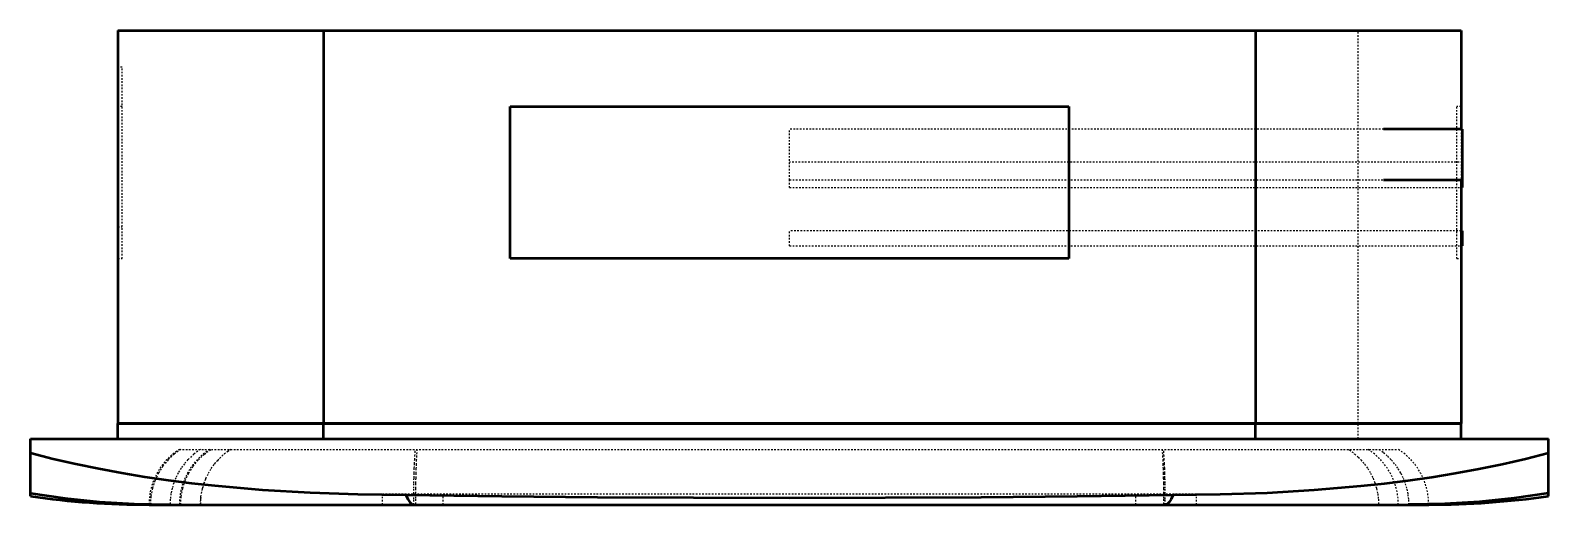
# Model space of a CAD drawing. Header units: millimetres. Extents: x -475 to 475, y -41 to 256.
import ezdxf

# ---------------------------------------------------------------- set-up
doc = ezdxf.new("R2010")
doc.units = ezdxf.units.MM
doc.linetypes.add('Dashed', pattern=[2, 1, -1])
doc.layers.add('AM_0', color=7, linetype='Continuous', lineweight=50)
doc.layers.add('AM_9', color=6, linetype='Dashed', lineweight=25)

# ---------------------------------------------------------------- blocks, each defined once
blk = doc.blocks.new('1_FCA18AAVJU_BYCQ54GEFU_PART7_0_in_FCA18AAVJU_BYCQ54GEFU_0')
at = {"layer": 'AM_0'}
for p, q in [((420.6748, 193.675), (371.475, 193.675)), ((420.6748, 193.675), (420.6748, 161.925)), ((371.475, 161.925), (420.6748, 161.925))]:
    blk.add_line(p, q, dxfattribs=at)
at = {"layer": 'AM_9'}
for p, q in [((0, 161.925), (0, 193.675)), ((371.475, 193.675), (0, 193.675)), ((0, 161.925), (371.475, 161.925))]:
    blk.add_line(p, q, dxfattribs=at)
blk = doc.blocks.new('2_FCA18AAVJU_BYCQ54GEFU_PART6_0_in_FCA18AAVJU_BYCQ54GEFU_0')
at = {"layer": 'AM_0'}
for p, q in [((420.6748, 130.175), (419.89375, 130.175)), ((420.6748, 130.175), (420.6748, 120.65)), ((419.89375, 120.65), (420.6748, 120.65))]:
    blk.add_line(p, q, dxfattribs=at)
at = {"layer": 'AM_9'}
for p, q in [((0, 120.65), (0, 130.175)), ((419.89375, 130.175), (0, 130.175)), ((0, 120.65), (419.89375, 120.65))]:
    blk.add_line(p, q, dxfattribs=at)
blk = doc.blocks.new('3_FCA18AAVJU_BYCQ54GEFU_PART5_0_in_FCA18AAVJU_BYCQ54GEFU_0')
at = {"layer": 'AM_0'}
for p in [(420.6748, 161.925), (419.89375, 157.1625)]:
    blk.add_line(p, (420.6748, 157.1625), dxfattribs=at)
at = {"layer": 'AM_9'}
for p, q in [((420.6748, 173.0375), (0, 173.0375)), ((0, 157.1625), (0, 161.925)), ((0, 157.1625), (419.89375, 157.1625))]:
    blk.add_line(p, q, dxfattribs=at)
blk = doc.blocks.new('4_FCA18AAVJU_BYCQ54GEFU_PART4_0_in_FCA18AAVJU_BYCQ54GEFU_0')
at = {"layer": 'AM_0'}
for p, q in [((-419.89375, 255.5875), (-419.89375, 9.525)), ((-419.89375, 255.5875), (419.89375, 255.5875)), ((-291.30625, 255.5875), (-291.30625, 9.525)), ((291.30625, 255.5875), (291.30625, 9.525)), ((419.89375, 255.5875), (419.89375, 193.675)), ((-174.625, 112.7125), (-174.625, 207.9625)), ((-174.625, 207.9625), (174.625, 207.9625)), ((174.625, 207.9625), (174.625, 112.7125)), ((419.89375, 161.925), (419.89375, 9.525)), ((174.625, 112.7125), (-174.625, 112.7125)), ((419.89375, 9.525), (-419.89375, 9.525))]:
    blk.add_line(p, q, dxfattribs=at)
at = {"layer": 'AM_9'}
for p, q in [((355.6, 9.525), (355.6, 255.5875)), ((-417.35375, 232.5497), (-419.89375, 232.5497)), ((-417.35375, 112.7125), (-417.35375, 232.5497)), ((-417.35375, 207.9625), (-419.89375, 207.9625)), ((417.35375, 112.7125), (417.35375, 207.9625)), ((419.89375, 207.9625), (417.35375, 207.9625)), ((419.89375, 193.675), (419.89375, 161.925)), ((-419.89375, 132.5753), (-417.35375, 132.5753)), ((-419.89375, 112.7125), (-417.35375, 112.7125)), ((417.35375, 112.7125), (419.89375, 112.7125))]:
    blk.add_line(p, q, dxfattribs=at)
blk = doc.blocks.new('5_FCA18AAVJU_BYCQ54GEFU_PART3_0_in_FCA18AAVJU_BYCQ54GEFU_0')
at = {"layer": 'AM_0'}
for p, q in [((-419.89375, 9.525), (419.89375, 9.525)), ((-419.89375, 0), (-419.89375, 9.525)), ((-291.30625, 0), (-291.30625, 9.525)), ((291.30625, 0), (291.30625, 9.525)), ((419.89375, 0), (419.89375, 9.525))]:
    blk.add_line(p, q, dxfattribs=at)
at = {"layer": 'AM_9'}
blk.add_line((355.6, 0), (355.6, 9.525), dxfattribs=at)
blk = doc.blocks.new('6_FCA18AAVJU_BYCQ54GEFU_PART2_0_in_FCA18AAVJU_BYCQ54GEFU_0')
at = {"layer": 'AM_0'}
for p, q in [((-474.66, 0), (474.66, 0)), ((-474.66, -36.03), (-474.66, 0)), ((474.66, -35.92), (474.66, 0)), ((-400.48, -41.28), (399.67, -41.28))]:
    blk.add_line(p, q, dxfattribs=at)
for points in [[(-474.66, -8.92), (-460.5, -12.49), (-446.25, -15.75), (-431.92, -18.71), (-417.53, -21.38), (-403.02, -23.77), (-388.46, -25.89), (-373.86, -27.76), (-359.22, -29.38), (-329.51, -31.96), (-299.71, -33.73), (-269.83, -34.78), (-239.92, -35.2)], [(239.92, -35.2), (269.27, -34.79), (298.62, -33.78), (327.99, -32.07), (357.32, -29.57), (372.09, -27.97), (386.83, -26.11), (401.55, -24), (416.23, -21.6), (430.92, -18.9), (445.56, -15.9), (460.15, -12.58), (474.66, -8.92)], [(-474.66, -33.98), (-453.15, -37.14), (-431.53, -39.42), (-409.67, -40.8), (-387.78, -41.27), (-387.32, -41.28)], [(-239.92, -35.2), (-238.64, -37.84), (-237.4, -39.73), (-236.18, -40.88), (-235.01, -41.27), (-234.98, -41.28)], [(-239.92, -35.2), (-179.95, -36), (-119.98, -36.54), (-0.03, -36.95), (119.94, -36.54), (179.93, -36), (239.92, -35.2)], [(239.92, -35.2), (238.64, -37.84), (237.4, -39.73), (236.18, -40.88), (235.01, -41.27), (234.98, -41.28)], [(474.66, -33.98), (453.16, -37.14), (431.53, -39.42), (409.69, -40.8), (387.8, -41.27), (387.32, -41.28)]]:
    blk.add_lwpolyline(points, dxfattribs=at)
for centre, start, end in [((-400.48, 486.17), 261.91502, 270), ((399.67, 486.17), 270, 278.17447)]:
    blk.add_arc(centre, 527.45, start, end, dxfattribs=at)
at = {"layer": 'AM_9'}
for p, q in [((-381.5, -6.65), (380.68, -6.65)), ((-351.37, -8.02), (-349.35, -6.65)), ((349.35, -6.65), (349.97, -7.05)), ((-357.31, -13.27), (-359.55, -15.89)), ((-355.96, -11.89), (-356.16, -12.09)), ((355.17, -11.13), (355.61, -11.55)), ((-365.13, -25.36), (-366.13, -27.99)), ((-364.87, -24.76), (-365.13, -25.36)), ((254.42, -34.63), (-254.42, -34.63)), ((-254.42, -41.28), (-254.42, -34.63)), ((-216.45, -41.28), (-216.45, -34.63)), ((216.45, -41.28), (216.45, -34.63)), ((254.42, -41.28), (254.42, -34.63))]:
    blk.add_line(p, q, dxfattribs=at)
for points in [[(-380.67, -6.65), (-384.82, -9.68), (-388.57, -13.21), (-391.84, -17.18), (-394.59, -21.53), (-396.78, -26.19), (-398.36, -31.08), (-399.33, -36.14), (-399.65, -41.28)], [(-368.34, -6.65), (-372.41, -9.61), (-376.14, -13.1), (-378.37, -15.67), (-380.38, -18.42), (-382.2, -21.42), (-383.76, -24.55), (-385.02, -27.71), (-386, -30.97), (-386.74, -34.39), (-387.18, -37.86), (-387.32, -41.28)], [(-380.67, -41.28), (-380.35, -36.14), (-379.38, -31.08), (-377.8, -26.19), (-375.61, -21.53), (-372.86, -17.18), (-369.59, -13.21), (-365.85, -9.68), (-361.69, -6.65)], [(-234.98, -41.28), (-234.97, -37.87), (-234.95, -34.48), (-234.91, -31.05), (-234.85, -27.69), (-234.78, -24.52), (-234.69, -21.47), (-234.59, -18.47), (-234.47, -15.64), (-234.35, -13.12), (-234.22, -10.79), (-234.07, -8.6), (-233.92, -6.65)], [(-232.92, -6.65), (-233.07, -8.6), (-233.2, -10.78), (-233.33, -13.24), (-233.45, -15.9), (-233.56, -18.67), (-233.65, -21.6), (-233.73, -24.75), (-233.8, -28.03), (-233.85, -31.22), (-233.89, -34.47), (-233.91, -37.86), (-233.92, -41.28)], [(232.92, -6.65), (233.07, -8.6), (233.2, -10.78), (233.33, -13.24), (233.45, -15.9), (233.56, -18.67), (233.65, -21.6), (233.73, -24.75), (233.8, -28.03), (233.85, -31.22), (233.89, -34.47), (233.91, -37.86), (233.92, -41.28)], [(234.98, -41.28), (234.97, -37.87), (234.95, -34.48), (234.91, -31.05), (234.85, -27.69), (234.78, -24.52), (234.69, -21.47), (234.59, -18.47), (234.47, -15.64), (234.35, -13.12), (234.22, -10.79), (234.07, -8.6), (233.92, -6.65)], [(387.32, -41.28), (387.18, -37.87), (386.75, -34.48), (386.03, -31.05), (385.01, -27.69), (383.75, -24.52), (382.23, -21.47), (380.41, -18.47), (378.34, -15.64), (376.16, -13.12), (373.78, -10.79), (371.14, -8.6), (368.34, -6.65)], [(-366.54, -29.25), (-366.12, -27.96), (-364.88, -24.78), (-363.34, -21.63), (-361.53, -18.63), (-359.54, -15.88), (-357.69, -13.68)], [(-357.69, -13.68), (-357.34, -13.3), (-356.84, -12.78)], [(355.61, -11.55), (357.28, -13.24), (359.57, -15.9), (361.56, -18.67), (363.32, -21.6), (364.87, -24.75), (365.78, -27.02)], [(-366.13, -27.99), (-366.14, -28.03), (-367.06, -31.1)], [(365.78, -27.02), (366.14, -28.03), (367.09, -31.22), (367.77, -34.47), (368.2, -37.86), (368.34, -41.28)], [(-368.34, -41.28), (-368.03, -36.25), (-367.09, -31.22), (-366.54, -29.25)], [(-368.09, -36.81), (-368.2, -37.86), (-368.34, -41.28)]]:
    blk.add_lwpolyline(points, dxfattribs=at)
for centre, start, end in [((-359.41, -41.28), 122.53057, 180), ((-340.42, -41.28), 122.53057, 180), ((-327.26, -41.28), 122.53057, 137.78103), ((327.26, -41.28), 46.36811, 57.46943), ((339.61, -41.28), 0, 57.46943), ((358.59, -41.28), 360, 57.46943)]:
    blk.add_arc(centre, 41.07, start, end, dxfattribs=at)
blk = doc.blocks.new('7_FCA18AAVJU_BYCQ54GEFU_PART1_0_in_FCA18AAVJU_BYCQ54GEFU_0')
at = {"layer": 'AM_0'}
for p, q in [((-174.625, 207.9625), (174.625, 207.9625)), ((-174.625, 112.7125), (-174.625, 207.9625)), ((174.625, 207.9625), (174.625, 112.7125)), ((174.625, 112.7125), (-174.625, 112.7125))]:
    blk.add_line(p, q, dxfattribs=at)

msp = doc.modelspace()

# ---------------------------------------------------------------- block references
for name in ['4_FCA18AAVJU_BYCQ54GEFU_PART4_0_in_FCA18AAVJU_BYCQ54GEFU_0', '7_FCA18AAVJU_BYCQ54GEFU_PART1_0_in_FCA18AAVJU_BYCQ54GEFU_0', '1_FCA18AAVJU_BYCQ54GEFU_PART7_0_in_FCA18AAVJU_BYCQ54GEFU_0', '3_FCA18AAVJU_BYCQ54GEFU_PART5_0_in_FCA18AAVJU_BYCQ54GEFU_0', '2_FCA18AAVJU_BYCQ54GEFU_PART6_0_in_FCA18AAVJU_BYCQ54GEFU_0', '5_FCA18AAVJU_BYCQ54GEFU_PART3_0_in_FCA18AAVJU_BYCQ54GEFU_0', '6_FCA18AAVJU_BYCQ54GEFU_PART2_0_in_FCA18AAVJU_BYCQ54GEFU_0']:
    msp.add_blockref(name, (0, 0))

doc.saveas('drawing.dxf')
